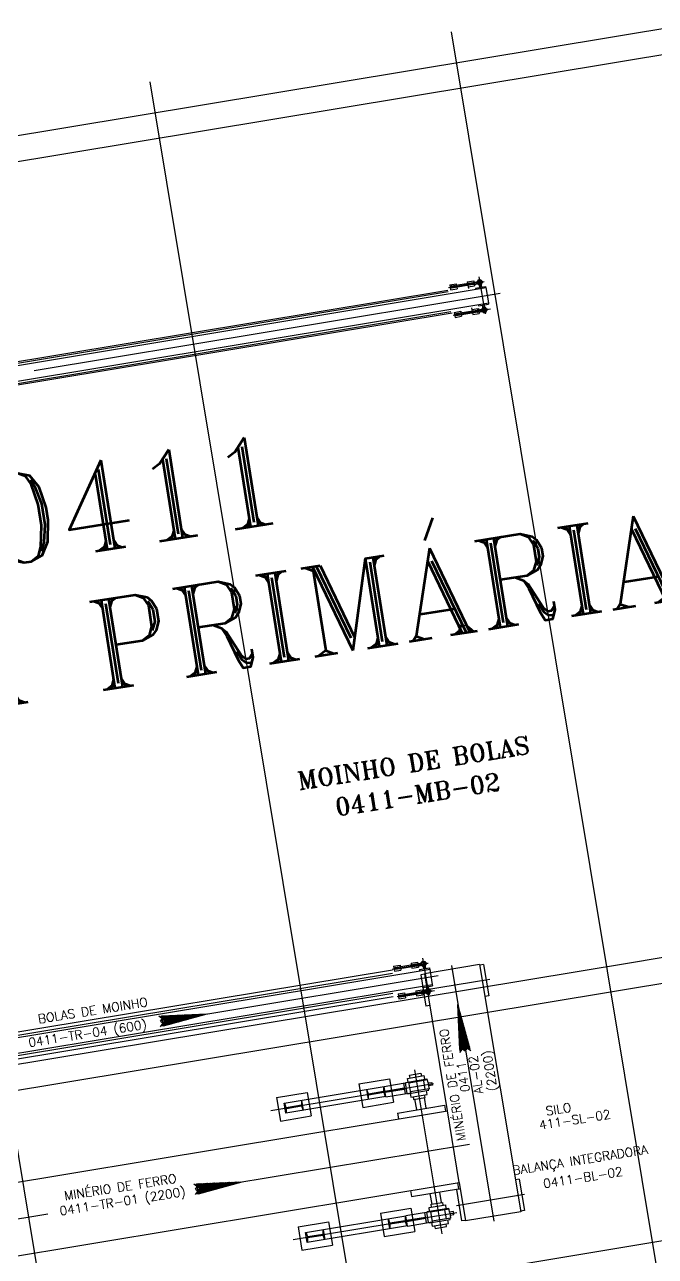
# Model space of a CAD drawing. Header units: millimetres. Extents: x -16232 to 52632, y -3739 to 20678.
# Drawn here: x 23758 to 24098, y 12523 to 13187 of the extents above; entities that cross this region are included whole.
import ezdxf
from ezdxf.enums import TextEntityAlignment as Align

# ---------------------------------------------------------------- set-up
doc = ezdxf.new("R2010")
doc.units = ezdxf.units.MM
doc.header["$LTSCALE"] = 300
doc.header["$MEASUREMENT"] = 0
doc.layers.add('CINZA-8', color=8, linetype='Continuous')
doc.styles.add('ROMANT', font='ROMANT', dxfattribs={"height": 0.2})

msp = doc.modelspace()

# ---------------------------------------------------------------- linework, layer by layer
at = {"layer": 'CINZA-8'}
for p, q in [((24510.5, 13238.975), (23312.771, 13040.147)), ((24166.528, 13195.781), (23327.441, 13056.489)), ((23987.782, 13183.492), (24157.09, 12163.595)), ((23825.378, 13156.532), (23994.686, 12136.636)), ((23662.974, 13129.572), (23832.282, 12109.676)), ((23986.356, 13045.564), (24005.6, 13048.759)), ((23987.006, 13047.063), (23990.525, 13047.647)), ((23987.006, 13047.063), (23987.455, 13044.356)), ((23990.525, 13047.647), (23990.974, 13044.94)), ((23996.48, 13048.636), (23999.998, 13049.22)), ((23996.48, 13048.636), (23996.929, 13045.929)), ((23996.776, 13046.849), (23997.063, 13045.124)), ((23996.929, 13045.929), (24000.448, 13046.513)), ((23999.392, 13048.347), (24002.245, 13048.821)), ((23999.397, 13048.32), (23999.392, 13048.347)), ((23999.481, 13047.813), (24001.684, 13048.179)), ((23999.504, 13047.677), (24001.707, 13048.043)), ((23999.588, 13047.17), (23999.592, 13047.143)), ((23999.592, 13047.143), (24002.445, 13047.616)), ((23999.998, 13049.22), (24000.448, 13046.513)), ((24001.596, 13048.713), (24001.796, 13047.509)), ((24001.812, 13048.749), (24002.012, 13047.545)), ((24001.875, 13048.808), (24004.311, 13049.212)), ((24001.875, 13048.808), (24001.883, 13048.761)), ((24002.082, 13049.274), (24003.964, 13049.586)), ((24002.152, 13048.854), (24002.082, 13049.274)), ((24002.09, 13047.509), (24002.082, 13047.556)), ((24002.09, 13047.509), (24004.526, 13047.913)), ((24002.445, 13047.616), (24002.245, 13048.821)), ((24004.387, 13049.086), (24002.26, 13048.733)), ((24002.313, 13049.646), (24003.625, 13049.864)), ((24002.367, 13049.321), (24002.313, 13049.646)), ((24002.368, 13047.555), (24002.44, 13047.122)), ((24004.558, 13048.058), (24002.431, 13047.704)), ((24002.44, 13047.122), (24004.321, 13047.434)), ((24002.696, 13051.398), (24006.02, 13031.375)), ((24002.724, 13047.169), (24002.776, 13046.858)), ((24002.776, 13046.858), (24004.088, 13047.076)), ((24002.891, 13046.877), (24003.097, 13045.632)), ((24003.625, 13049.864), (24003.679, 13049.539)), ((24003.914, 13049.008), (24004.084, 13047.979)), ((24003.964, 13049.586), (24004.033, 13049.166)), ((24003.973, 13047.057), (24004.18, 13045.811)), ((24004.088, 13047.076), (24004.037, 13047.387)), ((24004.321, 13047.434), (24004.249, 13047.867)), ((24004.311, 13049.212), (24004.333, 13049.077)), ((24004.445, 13048.741), (24004.387, 13049.086)), ((24004.445, 13048.741), (24004.888, 13048.815)), ((24004.945, 13048.476), (24004.501, 13048.403)), ((24004.501, 13048.403), (24004.558, 13048.058)), ((24004.526, 13047.913), (24004.504, 13048.049)), ((24004.888, 13048.815), (24004.945, 13048.476)), ((23332.804, 12934.914), (23986.18, 13043.377)), ((23333.481, 12935.86), (23985.95, 13044.173)), ((23357.728, 12937.802), (24006.661, 13045.528)), ((23763.161, 13000.864), (24014.233, 13042.543)), ((23987.455, 13044.356), (23990.974, 13044.94)), ((24000.932, 13045.272), (24006.345, 13046.171)), ((24000.932, 13045.272), (24001.044, 13044.596)), ((24006.345, 13046.171), (24006.458, 13045.494)), ((24008.031, 13037.272), (24006.661, 13045.528)), ((23360.628, 12929.801), (24008.031, 13037.272)), ((23988.918, 13030.692), (24009.014, 13034.029)), ((23998.817, 13034.554), (23999.104, 13032.828)), ((23998.951, 13033.749), (24002.47, 13034.333)), ((23998.951, 13033.749), (23999.4, 13031.042)), ((24001.864, 13033.46), (24004.717, 13033.934)), ((24001.952, 13032.926), (24004.156, 13033.291)), ((24001.975, 13032.79), (24004.178, 13033.156)), ((24002.415, 13036.34), (24002.527, 13035.663)), ((24002.47, 13034.333), (24002.919, 13031.626)), ((24002.527, 13035.663), (24007.94, 13036.562)), ((24004.267, 13032.622), (24004.067, 13033.826)), ((24004.483, 13032.658), (24004.283, 13033.862)), ((24004.346, 13033.921), (24006.782, 13034.325)), ((24004.346, 13033.921), (24004.354, 13033.874)), ((24004.552, 13034.4), (24006.433, 13034.712)), ((24004.623, 13033.967), (24004.552, 13034.4)), ((24004.899, 13034.778), (24004.699, 13035.986)), ((24004.717, 13033.934), (24004.916, 13032.729)), ((24006.859, 13034.199), (24004.731, 13033.846)), ((24004.784, 13034.759), (24006.097, 13034.977)), ((24004.836, 13034.447), (24004.784, 13034.759)), ((24007.029, 13033.171), (24004.902, 13032.817)), ((24005.982, 13034.957), (24005.781, 13036.165)), ((24006.097, 13034.977), (24006.148, 13034.665)), ((24006.556, 13033.092), (24006.385, 13034.12)), ((24006.433, 13034.712), (24006.505, 13034.279)), ((24006.782, 13034.325), (24006.804, 13034.19)), ((24006.916, 13033.854), (24006.859, 13034.199)), ((24007.36, 13033.928), (24006.916, 13033.854)), ((24006.972, 13033.516), (24007.416, 13033.589)), ((24006.972, 13033.516), (24007.029, 13033.171)), ((24006.998, 13033.026), (24006.975, 13033.162)), ((24007.416, 13033.589), (24007.36, 13033.928)), ((24007.828, 13037.239), (24007.94, 13036.562)), ((23334.578, 12924.227), (23987.652, 13032.641)), ((23335.525, 12923.55), (23988.368, 13031.925)), ((23989.477, 13032.176), (23992.996, 13032.76)), ((23989.477, 13032.176), (23989.927, 13029.469)), ((23989.927, 13029.469), (23993.446, 13030.053)), ((23992.996, 13032.76), (23993.446, 13030.053)), ((23999.4, 13031.042), (24002.919, 13031.626)), ((24002.064, 13032.256), (24004.916, 13032.729)), ((24002.065, 13032.246), (24002.07, 13032.219)), ((24004.562, 13032.622), (24004.554, 13032.669)), ((24004.562, 13032.622), (24006.998, 13033.026)), ((24004.839, 13032.668), (24004.909, 13032.248)), ((24004.909, 13032.248), (24006.79, 13032.561)), ((24005.193, 13032.296), (24005.247, 13031.971)), ((24005.247, 13031.971), (24006.56, 13032.189)), ((24006.56, 13032.189), (24006.506, 13032.513)), ((24006.79, 13032.561), (24006.72, 13032.98)), ((23454.921, 12563.107), (24591.379, 12751.764)), ((24085.004, 12681.61), (24409.811, 12735.529)), ((23408.321, 12569.277), (24085.004, 12681.61)), ((23956.097, 12678.054), (23975.341, 12681.248)), ((23966.221, 12681.125), (23969.74, 12681.709)), ((23966.221, 12681.125), (23966.67, 12678.418)), ((23969.133, 12680.837), (23971.986, 12681.31)), ((23969.74, 12681.709), (23970.189, 12679.002)), ((23971.337, 12681.202), (23971.537, 12679.998)), ((23971.553, 12681.238), (23971.753, 12680.034)), ((23971.616, 12681.297), (23974.052, 12681.702)), ((23971.616, 12681.297), (23971.624, 12681.25)), ((23971.824, 12681.763), (23973.705, 12682.075)), ((23971.893, 12681.344), (23971.824, 12681.763)), ((23972.186, 12680.106), (23971.986, 12681.31)), ((23974.128, 12681.576), (23972.001, 12681.222)), ((23972.054, 12682.135), (23973.367, 12682.353)), ((23972.108, 12681.81), (23972.054, 12682.135)), ((23972.437, 12683.887), (23975.761, 12663.864)), ((23973.367, 12682.353), (23973.421, 12682.028)), ((23973.655, 12681.497), (23973.825, 12680.468)), ((23973.705, 12682.075), (23973.774, 12681.656)), ((23974.052, 12681.702), (23974.074, 12681.567)), ((23974.186, 12681.23), (23974.128, 12681.576)), ((23974.186, 12681.23), (23974.63, 12681.304)), ((23974.63, 12681.304), (23974.686, 12680.966)), ((23401.356, 12582.557), (23976.402, 12678.017)), ((23403.659, 12585.902), (23956.137, 12677.615)), ((23403.999, 12584.185), (23956.177, 12675.849)), ((23851.271, 12653.004), (23980.873, 12674.518)), ((23956.747, 12679.552), (23960.266, 12680.137)), ((23956.747, 12679.552), (23957.197, 12676.846)), ((23957.197, 12676.846), (23960.715, 12677.43)), ((23960.266, 12680.137), (23960.715, 12677.43)), ((23966.67, 12678.418), (23970.189, 12679.002)), ((23969.138, 12680.81), (23969.133, 12680.837)), ((23969.222, 12680.302), (23971.425, 12680.668)), ((23969.245, 12680.167), (23971.448, 12680.533)), ((23969.329, 12679.659), (23969.333, 12679.632)), ((23969.333, 12679.632), (23972.186, 12680.106)), ((23970.673, 12677.762), (23976.086, 12678.66)), ((23970.673, 12677.762), (23970.785, 12677.085)), ((23973.415, 12675.254), (23971.385, 12674.917)), ((23971.385, 12674.917), (23974.193, 12658)), ((23971.831, 12679.998), (23971.824, 12680.046)), ((23971.831, 12679.998), (23974.268, 12680.403)), ((23972.109, 12680.044), (23972.181, 12679.611)), ((23974.299, 12680.547), (23972.172, 12680.194)), ((23972.181, 12679.611), (23974.062, 12679.924)), ((23972.465, 12679.658), (23972.517, 12679.347)), ((23972.517, 12679.347), (23973.829, 12679.565)), ((23972.632, 12679.366), (23972.838, 12678.121)), ((24003.144, 12680.467), (23973.37, 12675.525)), ((23973.37, 12675.525), (23985.654, 12601.528)), ((23973.714, 12679.546), (23973.921, 12678.301)), ((23973.829, 12679.565), (23973.778, 12679.876)), ((23974.062, 12679.924), (23973.99, 12680.357)), ((23974.686, 12680.966), (23974.242, 12680.892)), ((23974.242, 12680.892), (23974.299, 12680.547)), ((23974.268, 12680.403), (23974.245, 12680.538)), ((23976.086, 12678.66), (23976.199, 12677.984)), ((23977.772, 12669.762), (23976.402, 12678.017)), ((23987.944, 12679.883), (24010.824, 12542.054)), ((24003.144, 12680.467), (24025.274, 12547.161)), ((24005.219, 12680.534), (24003.189, 12680.197)), ((24005.219, 12680.534), (24008.028, 12663.616)), ((23404.256, 12574.556), (23977.772, 12669.762)), ((23972.156, 12668.829), (23972.268, 12668.153)), ((23972.268, 12668.153), (23977.682, 12669.051)), ((24008.609, 12672.405), (23972.285, 12666.375)), ((23974.64, 12667.267), (23974.44, 12668.475)), ((23975.723, 12667.447), (23975.522, 12668.655)), ((23977.569, 12669.728), (23977.682, 12669.051)), ((23404.751, 12571.676), (23956.461, 12663.262)), ((23405.633, 12573.595), (23956.421, 12665.028)), ((23958.659, 12663.182), (23978.756, 12666.518)), ((23959.219, 12664.665), (23962.737, 12665.249)), ((23959.219, 12664.665), (23959.668, 12661.959)), ((23959.668, 12661.959), (23963.187, 12662.543)), ((23962.737, 12665.249), (23963.187, 12662.543)), ((23968.692, 12666.238), (23972.211, 12666.822)), ((23968.692, 12666.238), (23969.141, 12663.531)), ((23969.141, 12663.531), (23972.66, 12664.115)), ((23971.605, 12665.95), (23974.458, 12666.423)), ((23971.693, 12665.415), (23973.897, 12665.781)), ((23971.716, 12665.28), (23973.919, 12665.646)), ((23971.805, 12664.745), (23974.658, 12665.219)), ((23971.806, 12664.735), (23971.811, 12664.708)), ((23972.211, 12666.822), (23972.66, 12664.115)), ((23974.008, 12665.111), (23973.808, 12666.315)), ((23974.225, 12665.147), (23974.025, 12666.351)), ((23974.087, 12666.41), (23976.523, 12666.815)), ((23974.087, 12666.41), (23974.095, 12666.363)), ((23974.293, 12666.89), (23976.174, 12667.202)), ((23974.365, 12666.457), (23974.293, 12666.89)), ((23974.303, 12665.111), (23974.295, 12665.159)), ((23974.303, 12665.111), (23976.739, 12665.516)), ((23974.458, 12666.423), (23974.658, 12665.219)), ((23976.6, 12666.688), (23974.472, 12666.335)), ((23974.525, 12667.248), (23975.838, 12667.466)), ((23974.577, 12666.937), (23974.525, 12667.248)), ((23974.58, 12665.157), (23974.65, 12664.738)), ((23976.77, 12665.66), (23974.643, 12665.307)), ((23974.65, 12664.738), (23976.531, 12665.05)), ((23974.934, 12664.785), (23974.988, 12664.46)), ((23974.988, 12664.46), (23976.301, 12664.678)), ((23975.838, 12667.466), (23975.89, 12667.155)), ((23976.297, 12665.581), (23976.126, 12666.61)), ((23976.174, 12667.202), (23976.246, 12666.769)), ((23976.301, 12664.678), (23976.247, 12665.003)), ((23976.531, 12665.05), (23976.461, 12665.47)), ((23976.523, 12666.815), (23976.546, 12666.68)), ((23976.657, 12666.343), (23976.6, 12666.688)), ((23977.101, 12666.417), (23976.657, 12666.343)), ((23976.713, 12666.005), (23977.157, 12666.079)), ((23976.713, 12666.005), (23976.77, 12665.66)), ((23976.739, 12665.516), (23976.716, 12665.651)), ((23977.157, 12666.079), (23977.101, 12666.417)), ((24008.028, 12663.616), (24005.997, 12663.279)), ((23976.223, 12658.337), (23974.193, 12658)), ((23997.906, 12635.412), (23991.429, 12658.887)), ((23992.518, 12634.56), (23991.429, 12658.887)), ((23991.447, 12658.777), (23991.434, 12658.787)), ((23991.437, 12658.718), (23991.453, 12658.739)), ((23991.447, 12658.777), (23991.456, 12658.79)), ((23991.474, 12658.724), (23991.453, 12658.739)), ((23991.583, 12657.915), (23991.469, 12657.998)), ((23991.481, 12657.729), (23991.589, 12657.877)), ((23991.719, 12657.054), (23991.504, 12657.21)), ((23991.525, 12656.74), (23991.725, 12657.016)), ((23991.856, 12656.192), (23991.54, 12656.421)), ((23991.57, 12655.752), (23991.862, 12656.154)), ((23991.992, 12655.33), (23991.575, 12655.633)), ((23991.583, 12657.916), (23991.666, 12658.029)), ((23991.738, 12657.77), (23991.589, 12657.877)), ((23992.129, 12654.468), (23991.61, 12654.844)), ((23991.614, 12654.763), (23991.998, 12655.292)), ((23991.72, 12657.054), (23991.876, 12657.269)), ((23992.001, 12656.816), (23991.726, 12657.016)), ((23991.856, 12656.192), (23992.086, 12656.508)), ((23992.264, 12655.862), (23991.862, 12656.154)), ((23991.992, 12655.33), (23992.296, 12655.747)), ((23992.527, 12654.908), (23991.998, 12655.292)), ((23992.129, 12654.468), (23992.506, 12654.986)), ((23830.354, 12652.714), (23833.747, 12650.248)), ((23831.199, 12649.845), (23833.338, 12652.79)), ((23831.199, 12649.844), (23834.143, 12647.704)), ((23831.282, 12646.854), (23833.747, 12650.248)), ((23831.391, 12652.724), (23834.608, 12650.384)), ((23831.976, 12652.729), (23856.303, 12653.818)), ((23832.061, 12649.981), (23834.126, 12652.825)), ((23832.061, 12649.981), (23834.904, 12647.914)), ((23832.271, 12647.165), (23834.608, 12650.384)), ((23832.407, 12652.748), (23835.47, 12650.521)), ((23832.829, 12647.341), (23856.303, 12653.818)), ((23832.923, 12650.117), (23834.915, 12652.86)), ((23832.923, 12650.117), (23835.665, 12648.124)), ((23833.245, 12647.456), (23835.47, 12650.52)), ((23833.396, 12652.792), (23836.332, 12650.657)), ((23833.785, 12650.254), (23835.703, 12652.896)), ((23833.785, 12650.254), (23836.425, 12648.333)), ((23834.199, 12647.719), (23836.332, 12650.657)), ((23834.384, 12652.837), (23837.194, 12650.793)), ((23834.647, 12650.39), (23836.492, 12652.931)), ((23834.647, 12650.39), (23837.186, 12648.543)), ((23835.153, 12647.982), (23837.194, 12650.793)), ((23835.373, 12652.881), (23838.056, 12650.93)), ((23835.508, 12650.527), (23837.28, 12652.966)), ((23835.508, 12650.526), (23837.947, 12648.753)), ((23836.107, 12648.246), (23838.056, 12650.93)), ((23836.362, 12652.925), (23838.918, 12651.066)), ((23836.37, 12650.663), (23838.069, 12653.001)), ((23836.37, 12650.663), (23838.708, 12648.963)), ((23837.061, 12648.509), (23838.918, 12651.066)), ((23837.232, 12650.799), (23838.857, 12653.037)), ((23837.232, 12650.799), (23839.469, 12649.173)), ((23837.35, 12652.969), (23839.78, 12651.203)), ((23838.015, 12648.772), (23839.78, 12651.202)), ((23838.094, 12650.936), (23839.646, 12653.072)), ((23838.094, 12650.936), (23840.23, 12649.383)), ((23838.339, 12653.014), (23840.642, 12651.339)), ((23838.956, 12651.072), (23840.434, 12653.107)), ((23838.956, 12651.072), (23840.99, 12649.593)), ((23838.969, 12649.035), (23840.642, 12651.339)), ((23839.328, 12653.058), (23841.504, 12651.476)), ((23839.818, 12651.209), (23841.223, 12653.143)), ((23839.818, 12651.209), (23841.751, 12649.803)), ((23839.923, 12649.298), (23841.504, 12651.475)), ((23840.316, 12653.102), (23842.366, 12651.612)), ((23840.68, 12651.345), (23842.011, 12653.178)), ((23840.68, 12651.345), (23842.512, 12650.013)), ((23840.877, 12649.562), (23842.366, 12651.612)), ((23841.305, 12653.146), (23843.228, 12651.748)), ((23841.542, 12651.482), (23842.8, 12653.213)), ((23841.542, 12651.481), (23843.273, 12650.223)), ((23841.831, 12649.825), (23843.228, 12651.748)), ((23842.293, 12653.191), (23844.089, 12651.885)), ((23842.404, 12651.618), (23843.588, 12653.249)), ((23842.404, 12651.618), (23844.034, 12650.433)), ((23842.785, 12650.088), (23844.089, 12651.885)), ((23843.266, 12651.754), (23844.377, 12653.284)), ((23843.266, 12651.754), (23844.795, 12650.642)), ((23843.282, 12653.235), (23844.951, 12652.021)), ((23843.739, 12650.351), (23844.951, 12652.021)), ((23844.127, 12651.891), (23845.165, 12653.319)), ((23844.128, 12651.891), (23845.555, 12650.852)), ((23844.271, 12653.279), (23845.813, 12652.158)), ((23844.693, 12650.614), (23845.813, 12652.157)), ((23844.989, 12652.027), (23845.953, 12653.355)), ((23844.989, 12652.027), (23846.316, 12651.062)), ((23845.259, 12653.323), (23846.675, 12652.294)), ((23845.647, 12650.878), (23846.675, 12652.294)), ((23845.851, 12652.164), (23846.742, 12653.39)), ((23845.851, 12652.163), (23847.077, 12651.272)), ((23846.248, 12653.368), (23847.537, 12652.43)), ((23846.601, 12651.141), (23847.537, 12652.43)), ((23846.713, 12652.3), (23847.53, 12653.425)), ((23846.713, 12652.3), (23847.838, 12651.482)), ((23847.237, 12653.412), (23848.399, 12652.567)), ((23847.555, 12651.404), (23848.399, 12652.567)), ((23847.575, 12652.436), (23848.319, 12653.46)), ((23847.575, 12652.436), (23848.599, 12651.692)), ((23848.225, 12653.456), (23849.261, 12652.703)), ((23848.437, 12652.573), (23849.107, 12653.496)), ((23848.437, 12652.573), (23849.36, 12651.902)), ((23848.509, 12651.667), (23849.261, 12652.703)), ((23849.214, 12653.5), (23850.123, 12652.84)), ((23849.299, 12652.709), (23849.896, 12653.531)), ((23849.299, 12652.709), (23850.12, 12652.112)), ((23849.462, 12651.93), (23850.123, 12652.839)), ((23850.161, 12652.846), (23850.684, 12653.566)), ((23850.161, 12652.846), (23850.881, 12652.322)), ((23850.203, 12653.545), (23850.985, 12652.976)), ((23850.416, 12652.194), (23850.985, 12652.976)), ((23851.023, 12652.982), (23851.473, 12653.602)), ((23851.023, 12652.982), (23851.642, 12652.532)), ((23851.191, 12653.589), (23851.847, 12653.113)), ((23851.37, 12652.457), (23851.847, 12653.112)), ((23851.885, 12653.119), (23852.261, 12653.637)), ((23851.885, 12653.118), (23852.403, 12652.742)), ((23852.18, 12653.633), (23852.709, 12653.249)), ((23852.324, 12652.72), (23852.709, 12653.249)), ((23852.747, 12653.255), (23853.05, 12653.672)), ((23852.747, 12653.255), (23853.164, 12652.951)), ((23853.169, 12653.678), (23853.57, 12653.385)), ((23853.278, 12652.983), (23853.57, 12653.385)), ((23853.608, 12653.391), (23853.838, 12653.708)), ((23853.609, 12653.391), (23853.925, 12653.161)), ((23854.157, 12653.722), (23854.432, 12653.522)), ((23854.232, 12653.246), (23854.432, 12653.522)), ((23854.47, 12653.528), (23854.627, 12653.743)), ((23854.47, 12653.528), (23854.685, 12653.371)), ((23855.146, 12653.766), (23855.294, 12653.658)), ((23855.186, 12653.51), (23855.294, 12653.658)), ((23855.332, 12653.664), (23855.415, 12653.778)), ((23855.332, 12653.664), (23855.446, 12653.581)), ((23856.135, 12653.81), (23856.156, 12653.795)), ((23856.14, 12653.773), (23856.156, 12653.794)), ((23856.194, 12653.801), (23856.204, 12653.813)), ((23856.194, 12653.8), (23856.207, 12653.791)), ((23992.265, 12653.606), (23991.646, 12654.056)), ((23991.658, 12653.774), (23992.135, 12654.43)), ((23992.401, 12652.744), (23991.681, 12653.267)), ((23991.702, 12652.786), (23992.271, 12653.568)), ((23992.538, 12651.882), (23991.716, 12652.479)), ((23991.747, 12651.797), (23992.407, 12652.706)), ((23992.674, 12651.02), (23991.751, 12651.69)), ((23992.811, 12650.158), (23991.787, 12650.902)), ((23991.791, 12650.809), (23992.544, 12651.844)), ((23992.947, 12649.296), (23991.822, 12650.114)), ((23991.835, 12649.82), (23992.68, 12650.982)), ((23993.084, 12648.434), (23991.857, 12649.325)), ((23991.879, 12648.831), (23992.817, 12650.12)), ((23993.22, 12647.573), (23991.893, 12648.537)), ((23991.924, 12647.843), (23992.953, 12649.258)), ((23991.968, 12646.854), (23993.09, 12648.396)), ((23992.79, 12653.954), (23992.135, 12654.43)), ((23992.265, 12653.606), (23992.715, 12654.225)), ((23993.054, 12653), (23992.271, 12653.568)), ((23992.402, 12652.744), (23992.925, 12653.464)), ((23993.317, 12652.046), (23992.408, 12652.706)), ((23992.538, 12651.882), (23993.135, 12652.704)), ((23993.58, 12651.092), (23992.544, 12651.844)), ((23992.674, 12651.02), (23993.345, 12651.943)), ((23993.843, 12650.138), (23992.681, 12650.982)), ((23992.811, 12650.158), (23993.555, 12651.182)), ((23994.106, 12649.184), (23992.817, 12650.12)), ((23992.947, 12649.296), (23993.765, 12650.421)), ((23994.37, 12648.23), (23992.953, 12649.258)), ((23993.084, 12648.435), (23993.975, 12649.66)), ((23994.633, 12647.276), (23993.09, 12648.396)), ((23993.22, 12647.573), (23994.185, 12648.899)), ((23993.357, 12646.711), (23994.395, 12648.139)), ((23993.356, 12646.711), (23991.928, 12647.748)), ((23993.493, 12645.849), (23991.963, 12646.96)), ((23993.629, 12644.987), (23991.999, 12646.171)), ((23992.012, 12645.865), (23993.226, 12647.535)), ((23993.766, 12644.125), (23992.034, 12645.383)), ((23992.057, 12644.877), (23993.362, 12646.673)), ((23993.902, 12643.263), (23992.069, 12644.594)), ((23992.101, 12643.888), (23993.499, 12645.811)), ((23994.038, 12642.401), (23992.104, 12643.806)), ((23994.175, 12641.539), (23992.14, 12643.017)), ((23992.145, 12642.899), (23993.635, 12644.949)), ((23994.311, 12640.677), (23992.175, 12642.229)), ((23992.189, 12641.911), (23993.772, 12644.087)), ((23994.448, 12639.815), (23992.21, 12641.44)), ((23992.234, 12640.922), (23993.908, 12643.225)), ((23992.278, 12639.933), (23994.044, 12642.363)), ((23992.322, 12638.945), (23994.181, 12641.501)), ((23994.896, 12646.322), (23993.226, 12647.535)), ((23995.159, 12645.368), (23993.363, 12646.673)), ((23993.493, 12645.849), (23994.605, 12647.378)), ((23995.422, 12644.414), (23993.499, 12645.811)), ((23993.629, 12644.987), (23994.815, 12646.617)), ((23995.686, 12643.46), (23993.635, 12644.949)), ((23993.766, 12644.125), (23995.024, 12645.856)), ((23995.949, 12642.506), (23993.772, 12644.087)), ((23993.902, 12643.263), (23995.234, 12645.095)), ((23996.212, 12641.552), (23993.908, 12643.225)), ((23994.039, 12642.401), (23995.444, 12644.334)), ((23996.475, 12640.598), (23994.045, 12642.363)), ((23994.175, 12641.539), (23995.654, 12643.574)), ((23996.738, 12639.644), (23994.181, 12641.501)), ((23994.311, 12640.677), (23995.864, 12642.813)), ((23994.448, 12639.815), (23996.074, 12642.052)), ((23994.584, 12638.954), (23996.284, 12641.291)), ((23994.584, 12638.954), (23992.246, 12640.652)), ((23994.721, 12638.092), (23992.281, 12639.863)), ((23994.857, 12637.23), (23992.316, 12639.075)), ((23994.993, 12636.368), (23992.352, 12638.287)), ((23992.366, 12637.956), (23994.317, 12640.639)), ((23995.13, 12635.506), (23992.387, 12637.498)), ((23992.411, 12636.967), (23994.454, 12639.777)), ((23995.266, 12634.644), (23992.422, 12636.71)), ((23992.455, 12635.979), (23994.59, 12638.915)), ((23995.403, 12633.782), (23992.457, 12635.921)), ((23992.499, 12634.99), (23994.727, 12638.054)), ((23992.524, 12633.974), (23994.863, 12637.192)), ((23992.533, 12632.937), (23994.999, 12636.33)), ((23997.002, 12638.69), (23994.317, 12640.639)), ((23997.265, 12637.736), (23994.454, 12639.777)), ((23997.528, 12636.782), (23994.59, 12638.915)), ((23994.721, 12638.092), (23996.494, 12640.53)), ((23997.791, 12635.828), (23994.727, 12638.054)), ((23994.857, 12637.23), (23996.704, 12639.769)), ((23998.082, 12634.854), (23994.863, 12637.192)), ((23994.994, 12636.368), (23996.914, 12639.009)), ((23998.393, 12633.865), (23995, 12636.33)), ((23995.13, 12635.506), (23997.124, 12638.248)), ((23995.266, 12634.644), (23997.333, 12637.487)), ((23995.403, 12633.782), (23997.543, 12636.726)), ((23965.389, 12620.813), (23971.533, 12621.833)), ((23968.076, 12623.642), (23982.74, 12535.306)), ((23971.533, 12621.833), (23971.786, 12620.313)), ((23890.712, 12601.713), (23978.302, 12616.253)), ((23938.091, 12616.086), (23954.559, 12618.82)), ((23938.091, 12616.086), (23940.194, 12603.418)), ((23951.722, 12614.737), (23965.073, 12616.953)), ((23951.743, 12614.61), (23951.722, 12614.737)), ((23954.559, 12618.82), (23956.661, 12606.152)), ((23962.033, 12616.448), (23962.969, 12610.811)), ((23963.047, 12616.617), (23963.982, 12610.98)), ((23963.339, 12616.893), (23974.74, 12618.785)), ((23963.339, 12616.893), (23963.376, 12616.671)), ((23964.312, 12619.072), (23973.116, 12620.533)), ((23964.638, 12617.108), (23964.312, 12619.072)), ((23966.009, 12611.316), (23965.073, 12616.953)), ((23975.098, 12618.194), (23965.142, 12616.541)), ((23965.642, 12619.293), (23965.389, 12620.813)), ((23972.882, 12617.826), (23973.681, 12613.013)), ((23973.116, 12620.533), (23973.442, 12618.57)), ((23974.74, 12618.785), (23974.845, 12618.152)), ((23975.367, 12616.579), (23975.098, 12618.194)), ((23975.367, 12616.579), (23977.444, 12616.924)), ((23977.707, 12615.34), (23975.629, 12614.996)), ((23975.629, 12614.996), (23975.898, 12613.381)), ((23977.444, 12616.924), (23977.707, 12615.34)), ((23893.755, 12608.726), (23910.222, 12611.46)), ((23893.755, 12608.726), (23895.857, 12596.058)), ((23910.222, 12611.46), (23912.325, 12598.792)), ((23952.137, 12612.235), (23962.449, 12613.946)), ((23952.242, 12611.601), (23962.554, 12613.313)), ((23952.637, 12609.226), (23952.658, 12609.1)), ((23952.658, 12609.1), (23966.009, 12611.316)), ((23964.349, 12610.813), (23964.312, 12611.034)), ((23964.349, 12610.813), (23975.749, 12612.705)), ((23965.647, 12611.028), (23965.983, 12609.001)), ((23975.898, 12613.381), (23965.941, 12611.728)), ((23965.983, 12609.001), (23974.787, 12610.463)), ((23967.314, 12609.222), (23967.555, 12607.765)), ((23967.555, 12607.765), (23973.699, 12608.785)), ((23973.161, 12608.696), (23974.099, 12603.043)), ((23973.699, 12608.785), (23973.457, 12610.242)), ((23974.787, 12610.463), (23974.451, 12612.49)), ((23975.749, 12612.705), (23975.644, 12613.338)), ((23618.975, 12540.658), (23985.738, 12601.542)), ((23940.194, 12603.418), (23956.661, 12606.152)), ((23958.927, 12600.345), (23984.262, 12604.551)), ((23968.094, 12607.855), (23969.032, 12602.202)), ((23984.262, 12604.551), (23984.788, 12601.384)), ((23992.152, 12562.906), (23985.738, 12601.542)), ((23895.857, 12596.058), (23912.325, 12598.792)), ((23958.927, 12600.345), (23959.453, 12597.178)), ((24448.968, 12589.057), (23416.117, 12417.599)), ((23867.461, 12562.057), (23997.699, 12583.677)), ((23625.389, 12502.022), (23992.152, 12562.906)), ((23849.201, 12562.23), (23852.594, 12559.764)), ((23850.046, 12559.36), (23852.185, 12562.306)), ((23850.238, 12562.239), (23853.456, 12559.9)), ((23850.824, 12562.245), (23875.151, 12563.334)), ((23850.908, 12559.497), (23852.974, 12562.341)), ((23851.254, 12562.264), (23854.318, 12560.037)), ((23851.676, 12556.857), (23875.151, 12563.334)), ((23851.77, 12559.633), (23853.762, 12562.376)), ((23852.243, 12562.308), (23855.18, 12560.173)), ((23852.632, 12559.77), (23854.551, 12562.411)), ((23853.232, 12562.352), (23856.041, 12560.309)), ((23853.494, 12559.906), (23855.339, 12562.447)), ((23854.22, 12562.397), (23856.903, 12560.446)), ((23854.356, 12560.043), (23856.128, 12562.482)), ((23855.209, 12562.441), (23857.765, 12560.582)), ((23855.218, 12560.179), (23856.916, 12562.517)), ((23856.08, 12560.315), (23857.705, 12562.553)), ((23856.198, 12562.485), (23858.627, 12560.719)), ((23856.941, 12560.452), (23858.493, 12562.588)), ((23857.186, 12562.53), (23859.489, 12560.855)), ((23857.803, 12560.588), (23859.281, 12562.623)), ((23858.175, 12562.574), (23860.351, 12560.991)), ((23858.665, 12560.725), (23860.07, 12562.659)), ((23859.163, 12562.618), (23861.213, 12561.128)), ((23859.527, 12560.861), (23860.858, 12562.694)), ((23860.152, 12562.662), (23862.075, 12561.264)), ((23860.389, 12560.997), (23861.647, 12562.729)), ((23861.141, 12562.707), (23862.937, 12561.401)), ((23861.251, 12561.134), (23862.435, 12562.765)), ((23862.113, 12561.27), (23863.224, 12562.8)), ((23862.129, 12562.751), (23863.799, 12561.537)), ((23862.586, 12559.867), (23863.799, 12561.537)), ((23862.975, 12561.407), (23864.012, 12562.835)), ((23863.118, 12562.795), (23864.661, 12561.674)), ((23863.54, 12560.13), (23864.661, 12561.673)), ((23863.837, 12561.543), (23864.801, 12562.87)), ((23863.837, 12561.543), (23865.164, 12560.578)), ((23864.107, 12562.839), (23865.522, 12561.81)), ((23864.494, 12560.393), (23865.523, 12561.81)), ((23864.699, 12561.68), (23865.589, 12562.906)), ((23864.699, 12561.679), (23865.924, 12560.788)), ((23865.095, 12562.884), (23866.384, 12561.946)), ((23865.448, 12560.657), (23866.384, 12561.946)), ((23865.561, 12561.816), (23866.378, 12562.941)), ((23865.561, 12561.816), (23866.685, 12560.998)), ((23866.084, 12562.928), (23867.246, 12562.083)), ((23866.402, 12560.92), (23867.246, 12562.083)), ((23866.422, 12561.952), (23867.166, 12562.976)), ((23866.422, 12561.952), (23867.446, 12561.208)), ((23867.073, 12562.972), (23868.108, 12562.219)), ((23867.284, 12562.089), (23867.955, 12563.012)), ((23867.284, 12562.089), (23868.207, 12561.418)), ((23867.356, 12561.183), (23868.108, 12562.219)), ((23868.061, 12563.016), (23868.97, 12562.356)), ((23868.146, 12562.225), (23868.743, 12563.047)), ((23868.146, 12562.225), (23868.968, 12561.628)), ((23868.31, 12561.446), (23868.97, 12562.355)), ((23869.008, 12562.362), (23869.532, 12563.082)), ((23869.008, 12562.361), (23869.729, 12561.838)), ((23869.05, 12563.061), (23869.832, 12562.492)), ((23869.264, 12561.709), (23869.832, 12562.492)), ((23869.87, 12562.498), (23870.32, 12563.118)), ((23869.87, 12562.498), (23870.489, 12562.048)), ((23870.039, 12563.105), (23870.694, 12562.628)), ((23870.218, 12561.973), (23870.694, 12562.628)), ((23870.732, 12562.634), (23871.109, 12563.153)), ((23870.732, 12562.634), (23871.25, 12562.257)), ((23871.027, 12563.149), (23871.556, 12562.765)), ((23871.172, 12562.236), (23871.556, 12562.765)), ((23871.594, 12562.771), (23871.897, 12563.188)), ((23871.594, 12562.771), (23872.011, 12562.467)), ((23872.016, 12563.193), (23872.418, 12562.901)), ((23872.126, 12562.499), (23872.418, 12562.901)), ((23872.456, 12562.907), (23872.685, 12563.223)), ((23872.456, 12562.907), (23872.772, 12562.677)), ((23873.005, 12563.238), (23873.28, 12563.038)), ((23873.08, 12562.762), (23873.28, 12563.037)), ((23873.318, 12563.044), (23873.474, 12563.259)), ((23873.318, 12563.044), (23873.533, 12562.887)), ((23873.993, 12563.282), (23874.142, 12563.174)), ((23874.034, 12563.025), (23874.142, 12563.174)), ((23874.18, 12563.18), (23874.262, 12563.294)), ((23874.18, 12563.18), (23874.294, 12563.097)), ((23874.982, 12563.326), (23875.003, 12563.311)), ((23874.988, 12563.289), (23875.004, 12563.31)), ((23875.042, 12563.317), (23875.051, 12563.329)), ((23875.042, 12563.316), (23875.054, 12563.307)), ((23991.202, 12562.748), (23991.727, 12559.581)), ((23992.068, 12562.892), (23995.5, 12542.218)), ((24024.451, 12564.685), (24022.42, 12564.348)), ((24024.451, 12564.685), (24027.259, 12547.768)), ((23850.046, 12559.36), (23852.99, 12557.22)), ((23850.129, 12556.37), (23852.594, 12559.764)), ((23850.908, 12559.497), (23853.751, 12557.43)), ((23851.118, 12556.681), (23853.456, 12559.9)), ((23851.77, 12559.633), (23854.512, 12557.639)), ((23852.092, 12556.972), (23854.318, 12560.036)), ((23852.632, 12559.77), (23855.273, 12557.849)), ((23853.046, 12557.235), (23855.18, 12560.173)), ((23853.494, 12559.906), (23856.034, 12558.059)), ((23854, 12557.498), (23856.042, 12560.309)), ((23854.356, 12560.042), (23856.794, 12558.269)), ((23854.954, 12557.761), (23856.903, 12560.446)), ((23855.218, 12560.179), (23857.555, 12558.479)), ((23855.908, 12558.025), (23857.765, 12560.582)), ((23856.08, 12560.315), (23858.316, 12558.689)), ((23856.862, 12558.288), (23858.627, 12560.718)), ((23856.941, 12560.452), (23859.077, 12558.899)), ((23857.803, 12560.588), (23859.838, 12559.109)), ((23857.816, 12558.551), (23859.489, 12560.855)), ((23858.665, 12560.724), (23860.599, 12559.319)), ((23858.77, 12558.814), (23860.351, 12560.991)), ((23859.527, 12560.861), (23861.359, 12559.529)), ((23859.724, 12559.077), (23861.213, 12561.128)), ((23860.389, 12560.997), (23862.12, 12559.739)), ((23860.678, 12559.341), (23862.075, 12561.264)), ((23861.251, 12561.134), (23862.881, 12559.948)), ((23861.632, 12559.604), (23862.937, 12561.4)), ((23862.113, 12561.27), (23863.642, 12560.158)), ((23862.975, 12561.407), (23864.403, 12560.368)), ((23965.867, 12558.543), (23966.392, 12555.376)), ((23966.392, 12555.376), (23991.727, 12559.581)), ((23977.494, 12551.231), (23976.555, 12556.884)), ((23982.561, 12552.072), (23981.622, 12557.725)), ((23992.646, 12559.406), (23990.616, 12559.069)), ((23990.616, 12559.069), (23993.425, 12542.152)), ((24027.223, 12556.454), (23990.738, 12550.397)), ((23949.657, 12546.415), (23966.124, 12549.148)), ((23966.124, 12549.148), (23968.227, 12536.481)), ((23974.905, 12547.222), (23986.306, 12549.114)), ((23975.867, 12549.464), (23984.671, 12550.925)), ((23976.203, 12547.437), (23975.867, 12549.464)), ((23986.664, 12548.523), (23976.708, 12546.87)), ((23976.955, 12551.142), (23983.099, 12552.161)), ((23977.197, 12549.685), (23976.955, 12551.142)), ((23983.099, 12552.161), (23983.341, 12550.705)), ((23984.671, 12550.925), (23985.007, 12548.899)), ((23986.306, 12549.114), (23986.411, 12548.481)), ((23986.932, 12546.908), (23986.664, 12548.523)), ((23702.181, 12534.62), (23770.417, 12545.947)), ((23902.703, 12532.112), (23990.881, 12546.75)), ((23905.32, 12539.055), (23921.788, 12541.788)), ((23921.788, 12541.788), (23923.891, 12529.121)), ((23949.657, 12546.415), (23951.759, 12533.747)), ((23963.288, 12545.065), (23976.639, 12547.282)), ((23963.703, 12542.563), (23974.014, 12544.275)), ((23963.808, 12541.93), (23974.119, 12543.642)), ((23964.223, 12539.428), (23977.575, 12541.645)), ((23974.535, 12541.14), (23973.599, 12546.777)), ((23975.548, 12541.308), (23974.612, 12546.945)), ((23974.905, 12547.222), (23974.942, 12547)), ((23975.914, 12541.141), (23987.315, 12543.034)), ((23976.639, 12547.282), (23977.575, 12541.645)), ((23987.463, 12543.709), (23977.507, 12542.056)), ((23985.246, 12543.341), (23984.447, 12548.155)), ((23986.343, 12540.855), (23986.017, 12542.818)), ((23989.01, 12547.253), (23986.932, 12546.908)), ((23987.195, 12545.324), (23989.273, 12545.669)), ((23987.195, 12545.324), (23987.463, 12543.709)), ((23987.315, 12543.034), (23987.21, 12543.667)), ((23989.273, 12545.669), (23989.01, 12547.253)), ((23995.455, 12542.489), (23993.425, 12542.152)), ((24025.274, 12547.161), (23995.5, 12542.218)), ((24027.259, 12547.768), (24025.229, 12547.431)), ((23905.32, 12539.055), (23907.423, 12526.387)), ((23951.759, 12533.747), (23968.227, 12536.481)), ((23964.231, 12539.381), (23964.252, 12539.254)), ((23975.914, 12541.141), (23975.878, 12541.363)), ((23977.213, 12541.357), (23977.539, 12539.393)), ((23977.539, 12539.393), (23986.343, 12540.855)), ((23978.869, 12539.614), (23979.121, 12538.094)), ((23979.121, 12538.094), (23985.265, 12539.114)), ((23985.265, 12539.114), (23985.013, 12540.634)), ((23907.423, 12526.387), (23923.891, 12529.121))]:
    msp.add_line(p, q, dxfattribs=at)
for points in [[(23999.588, 13047.17), (23988.057, 13045.256), (23987.866, 13046.406), (23999.397, 13048.32)], [(23989.854, 13046.736), (23989.854, 13046.185), (23988.113, 13045.896), (23987.935, 13046.418)], [(23990.114, 13045.597), (23990.114, 13045.597), (23989.923, 13046.748)], [(23997.34, 13047.979), (23997.531, 13046.828)], [(23999.328, 13048.309), (23999.328, 13047.758), (23997.587, 13047.469), (23997.408, 13047.99)], [(23997.599, 13046.84), (23997.6, 13047.391), (23999.341, 13047.68), (23999.519, 13047.159)], [(23999.588, 13047.17), (23999.588, 13047.17), (23999.397, 13048.32)], [(23988.126, 13045.267), (23988.126, 13045.818), (23989.867, 13046.107), (23990.045, 13045.586)], [(24002.059, 13032.283), (23990.528, 13030.369), (23990.337, 13031.519), (24001.868, 13033.433)], [(23999.811, 13033.092), (24000.002, 13031.941)], [(24001.799, 13033.422), (24001.799, 13032.871), (24000.058, 13032.582), (23999.88, 13033.103)], [(24002.059, 13032.283), (24002.059, 13032.283), (24001.868, 13033.433)], [(23992.326, 13031.849), (23992.325, 13031.298), (23990.584, 13031.009), (23990.406, 13031.531)], [(23990.597, 13030.38), (23990.598, 13030.931), (23992.338, 13031.22), (23992.517, 13030.699)], [(23992.586, 13030.71), (23992.586, 13030.71), (23992.395, 13031.861)], [(24000.071, 13031.953), (24000.071, 13032.504), (24001.812, 13032.793), (24001.99, 13032.271)], [(23969.329, 12679.659), (23957.798, 12677.745), (23957.607, 12678.896), (23969.138, 12680.81)], [(23959.596, 12679.226), (23959.595, 12678.675), (23957.854, 12678.386), (23957.676, 12678.907)], [(23957.867, 12677.757), (23957.867, 12678.307), (23959.608, 12678.596), (23959.787, 12678.075)], [(23959.855, 12678.087), (23959.855, 12678.087), (23959.664, 12679.237)], [(23967.081, 12680.468), (23967.272, 12679.318)], [(23969.069, 12680.798), (23969.069, 12680.247), (23967.328, 12679.958), (23967.15, 12680.48)], [(23967.341, 12679.329), (23967.341, 12679.88), (23969.082, 12680.169), (23969.26, 12679.648)], [(23969.329, 12679.659), (23969.329, 12679.659), (23969.138, 12680.81)], [(23971.8, 12664.772), (23960.27, 12662.858), (23960.079, 12664.008), (23971.609, 12665.923)], [(23962.067, 12664.339), (23962.067, 12663.788), (23960.326, 12663.499), (23960.147, 12664.02)], [(23960.338, 12662.87), (23960.339, 12663.42), (23962.08, 12663.709), (23962.258, 12663.188)], [(23962.327, 12663.2), (23962.327, 12663.2), (23962.136, 12664.35)], [(23969.552, 12665.581), (23969.743, 12664.431)], [(23971.54, 12665.911), (23971.54, 12665.36), (23969.799, 12665.071), (23969.621, 12665.593)], [(23969.812, 12664.442), (23969.812, 12664.993), (23971.553, 12665.282), (23971.731, 12664.761)], [(23971.8, 12664.772), (23971.8, 12664.772), (23971.609, 12665.923)], [(23952.637, 12609.226), (23898.673, 12600.268), (23897.779, 12605.652), (23951.743, 12614.61)], [(23952.637, 12609.226), (23952.637, 12609.226), (23951.743, 12614.61)], [(23942.116, 12613.012), (23943.009, 12607.628)], [(23951.421, 12614.557), (23951.42, 12611.979), (23943.272, 12610.626), (23942.437, 12613.065)], [(23943.331, 12607.682), (23943.333, 12610.259), (23951.481, 12611.612), (23952.315, 12609.173)], [(23907.085, 12607.197), (23907.083, 12604.619), (23898.936, 12603.266), (23898.101, 12605.705)], [(23898.995, 12600.322), (23898.997, 12602.899), (23907.144, 12604.252), (23907.979, 12601.813)], [(23908.3, 12601.866), (23908.3, 12601.866), (23907.407, 12607.25)], [(23964.202, 12539.555), (23910.239, 12530.597), (23909.345, 12535.98), (23963.309, 12544.939)], [(23953.681, 12543.34), (23954.575, 12537.957)], [(23962.987, 12544.885), (23962.985, 12542.308), (23954.838, 12540.955), (23954.003, 12543.394)], [(23954.897, 12538.01), (23954.899, 12540.588), (23963.046, 12541.94), (23963.881, 12539.502)], [(23964.202, 12539.555), (23964.202, 12539.555), (23963.309, 12544.939)], [(23918.651, 12537.525), (23918.649, 12534.948), (23910.501, 12533.595), (23909.667, 12536.034)], [(23919.866, 12532.195), (23919.866, 12532.195), (23918.972, 12537.579)], [(23910.561, 12530.65), (23910.562, 12533.228), (23918.71, 12534.58), (23919.544, 12532.142)]]:
    msp.add_lwpolyline(points, dxfattribs=at)
for centre, radius in [((24005.734, 13048.781), 1.29), ((24008.205, 13033.894), 1.29), ((23975.475, 12681.271), 1.29), ((23977.946, 12666.384), 1.29), ((23981.399, 12616.767), 6.035), ((23992.965, 12547.096), 6.035)]:
    msp.add_arc(centre, radius, 181.783678, 197.067151, dxfattribs=at)

# ---------------------------------------------------------------- texts
at = {"layer": 'CINZA-8', "style": 'ROMANT', "width": 1.000511}
for s, height, rotation, p in [('AREA 0411', 48.016, 8.977183, (23716.336, 12915.031)), ('MOAGEM PRIMÁRIA', 48.01604, 8.977183, (23793.543, 12859.925)), ('MOINHO DE BOLAS', 9.60321, 8.977129, (23967.514, 12789.233)), ('0411-MB-02', 9.6032, 8.977129, (23969.709, 12772.24)), ('BOLAS DE MOINHO', 4.8016, 8.977129, (23794.737, 12655.719)), ('0411-TR-04 (600)', 4.8016, 8.977129, (23791.95, 12642.965)), ('MINÉRIO DE FERRO', 4.8016, 98.977126, (23987.733, 12615.422)), ('AL-02', 4.8016, 98.977126, (24001.109, 12620.996)), ('(2200)', 4.8016, 98.977126, (24008.893, 12623.218)), ('0411', 4.8016, 98.977126, (23994.249, 12619.873)), ('411-SL-02', 4.8016, 8.977129, (24054.389, 12596.82)), ('SILO ', 4.8016, 8.977129, (24047.221, 12602.719)), ('BALANÇA INTEGRADORA', 4.8016, 8.977129, (24057.366, 12574.397)), ('0411-BL-02', 4.8016, 8.977129, (24058.758, 12565.619)), ('MINÉRIO DE FERRO', 4.8016, 8.977129, (23809.405, 12561.259)), ('0411-TR-01 (2200)', 4.8016, 8.977129, (23810.797, 12552.481))]:
    msp.add_text(s, height=height, rotation=rotation, dxfattribs=at).set_placement(p, align=Align.MIDDLE)

doc.saveas('drawing.dxf')
